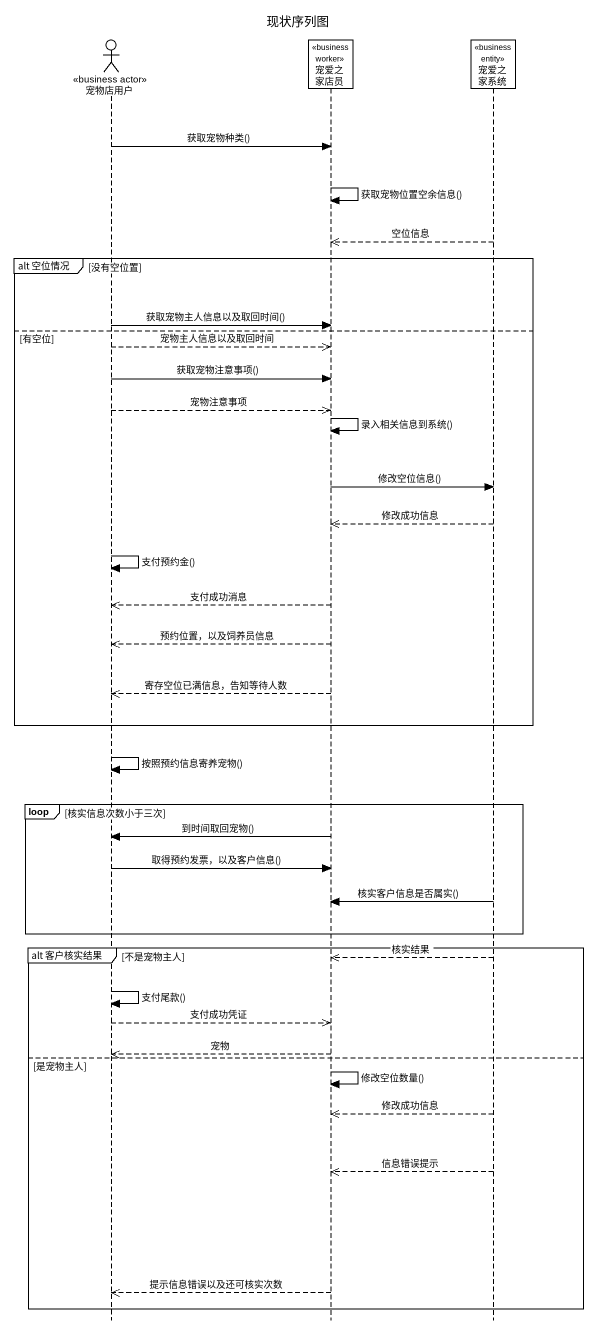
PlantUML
@startuml
title 现状序列图
hide footbox
actor 宠物店用户 <<business actor>>
participant 宠爱之家店员 <<business worker>>
participant 宠爱之家系统 <<business entity>>

宠物店用户 -> 宠爱之家店员 : 获取宠物种类()
宠爱之家店员 -> 宠爱之家店员 : 获取宠物位置空余信息()
宠爱之家系统 -->> 宠爱之家店员 : 空位信息
group alt 空位情况 [没有空位置]
  宠物店用户 -> 宠爱之家店员 : 获取宠物主人信息以及取回时间()
else 有空位
  宠物店用户 -->> 宠爱之家店员 : 宠物主人信息以及取回时间
  宠物店用户 -> 宠爱之家店员 : 获取宠物注意事项()
  宠物店用户 -->> 宠爱之家店员 : 宠物注意事项
  宠爱之家店员 -> 宠爱之家店员 : 录入相关信息到系统()
  宠爱之家店员 -> 宠爱之家系统 : 修改空位信息()
  宠爱之家系统 -->> 宠爱之家店员 : 修改成功信息
  宠物店用户 -> 宠物店用户 : 支付预约金()
  宠爱之家店员 -->> 宠物店用户 : 支付成功消息
  宠爱之家店员 -->> 宠物店用户 : 预约位置，以及饲养员信息
  宠爱之家店员 -->> 宠物店用户 : 寄存空位已满信息，告知等待人数
end
宠物店用户 -> 宠物店用户 : 按照预约信息寄养宠物()
loop 核实信息次数小于三次
  宠爱之家店员 -> 宠物店用户 : 到时间取回宠物()
  宠物店用户 -> 宠爱之家店员 : 取得预约发票，以及客户信息()
  宠爱之家系统 -> 宠爱之家店员 : 核实客户信息是否属实()
end
group alt 客户核实结果 [不是宠物主人]
  宠爱之家系统 -->> 宠爱之家店员 : 核实结果
  宠物店用户 -> 宠物店用户 : 支付尾款()
  宠物店用户 -->> 宠爱之家店员 : 支付成功凭证
  宠爱之家店员 -->> 宠物店用户 : 宠物
else 是宠物主人
  宠爱之家店员 -> 宠爱之家店员 : 修改空位数量()
  宠爱之家系统 -->> 宠爱之家店员 : 修改成功信息
  宠爱之家系统 -->> 宠爱之家店员 : 信息错误提示
  宠爱之家店员 -->> 宠物店用户 : 提示信息错误以及还可核实次数
end
@enduml
